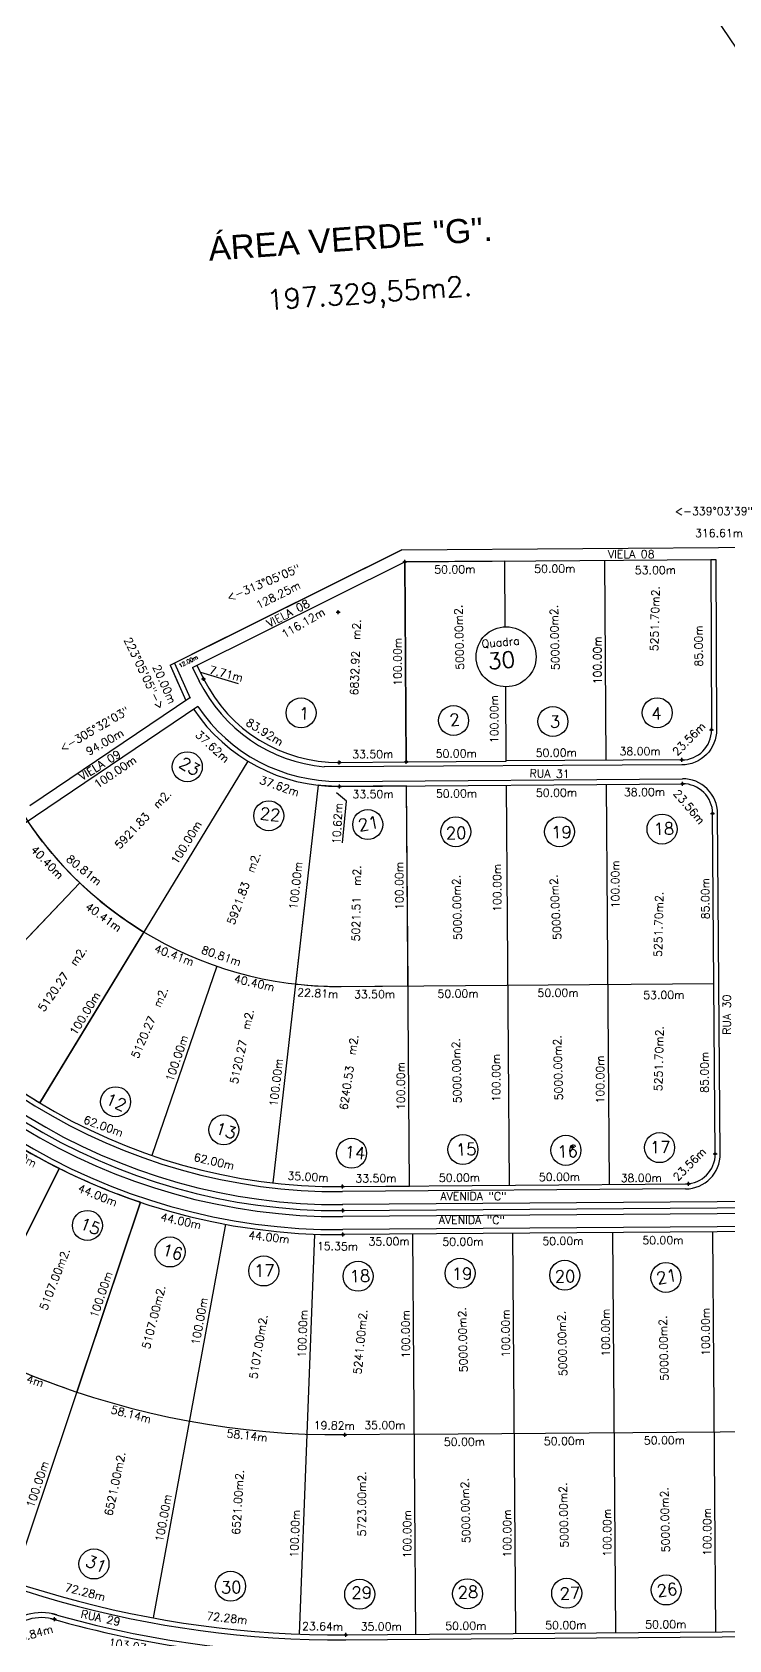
# Model space of a CAD drawing. Extents: x -23785941 to 8798891, y -8418521 to 21897894.
# Drawn here: x -24646 to -24298, y -2674 to -1871 of the extents above; entities that cross this region are included whole.
import ezdxf
from ezdxf.enums import TextEntityAlignment as Align

# ---------------------------------------------------------------- set-up
doc = ezdxf.new("R2010")
doc.units = 0
doc.header["$MEASUREMENT"] = 0
doc.header["$PDMODE"] = 34
doc.header["$PDSIZE"] = 1
doc.layers.get('0').update_dxf_attribs({"linetype": 'CONTINUOUS'})
for name, color, linetype in [('CALCADA', 3, 'CONTINUOUS'), ('REG60_100', 2, 'CONTINUOUS'), ('RUA', 1, 'CONTINUOUS'), ('VEGE', 102, 'CONTINUOUS'), ('VIEWPORT', 7, 'CONTINUOUS')]:
    doc.layers.add(name, color=color, linetype=linetype)
doc.styles.add('1_5MM', font='romans.shx', dxfattribs={"height": 6})
doc.styles.add('1MM', font='romans.shx', dxfattribs={"height": 4})
doc.styles.add('2_5MM', font='romans.shx', dxfattribs={"height": 10})
doc.styles.add('2MM', font='romans.shx', dxfattribs={"height": 8})
doc.styles.add('3MM', font='romans.shx', dxfattribs={"height": 12})

msp = doc.modelspace()

# ---------------------------------------------------------------- linework, layer by layer
for p, q in [((-24180.71, -2047.09), (-24315.36, -1847.12)), ((-24461.18, -2129.73), (-24145.04, -2127.33)), ((-24577.16, -2187.33), (-24461.18, -2129.73)), ((-24461.18, -2129.73), (-24566.42, -2181.99)), ((-24565.99, -2188.48), (-24459.75, -2135.71)), ((-24459.75, -2135.71), (-24306.75, -2134.55)), ((-24458.99, -2235.71), (-24459.75, -2135.71)), ((-24409.5, -2168.19), (-24409.75, -2135.34)), ((-24359, -2234.95), (-24359.75, -2134.96)), ((-24306.75, -2134.55), (-24304.25, -2134.54)), ((-24306.75, -2134.7), (-24306.75, -2134.55)), ((-24306.75, -2134.7), (-24306.34, -2219.69)), ((-24577.16, -2187.33), (-24569.33, -2204.98)), ((-24577.16, -2187.33), (-24572.9, -2196.92)), ((-24563.75, -2187.37), (-24560.35, -2194.25)), ((-24408.99, -2235.33), (-24409.28, -2198.18)), ((-24563.25, -2208.12), (-24731.2, -2321.24)), ((-24647.29, -2257.49), (-24567.22, -2203.56)), ((-24538.31, -2235.29), (-24642.2, -2406.19)), ((-24492.49, -2235.96), (-24458.99, -2235.71)), ((-24321.26, -2234.77), (-24408.99, -2235.2)), ((-24503, -2247.4), (-24525.81, -2446.09)), ((-24492.4, -2247.97), (-24320.9, -2246.67)), ((-24492.4, -2247.96), (-24458.9, -2247.71)), ((-24457.38, -2447.7), (-24458.9, -2247.71)), ((-24407.39, -2447.32), (-24408.9, -2247.33)), ((-24357.39, -2446.94), (-24358.9, -2246.95)), ((-24488.97, -2255.33), (-24493.84, -2251.17)), ((-24490.94, -2276.22), (-24488.97, -2255.33)), ((-24304.5, -2431.56), (-24305.79, -2261.54)), ((-24622.26, -2296.2), (-24691.31, -2368.54)), ((-24553.74, -2337.85), (-24586.17, -2432.45)), ((-24491.64, -2347.96), (-24305.15, -2346.55)), ((-24491.64, -2347.96), (-24458.14, -2347.71)), ((-24632.54, -2438.95), (-24722.2, -2617.73)), ((-24677.37, -2528.34), (-24632.54, -2438.95)), ((-24490.88, -2447.96), (-24317.88, -2446.65)), ((-24490.88, -2447.96), (-24457.38, -2447.7)), ((-24591.95, -2455.83), (-24655.52, -2645.46)), ((-24549.38, -2466.82), (-24585.59, -2663.52)), ((-24504.97, -2471.74), (-24512.63, -2671.59)), ((-24212.4, -2469.85), (-24490.7, -2471.96)), ((-24454.19, -2671.69), (-24455.7, -2471.69)), ((-24404.19, -2671.31), (-24405.7, -2471.31)), ((-24354.19, -2670.93), (-24355.71, -2470.94)), ((-24304.19, -2670.55), (-24305.71, -2470.56)), ((-24454.94, -2571.69), (-24198.45, -2569.75)), ((-24454.94, -2571.69), (-24489.76, -2571.95)), ((-24489.18, -2671.95), (-24254.19, -2670.17))]:
    msp.add_line(p, q)
at = {"color": 100}
for p, q in [((-24199.32, -2454.75), (-24490.82, -2456.96)), ((-24490.79, -2459.96), (-24196.3, -2457.73)), ((-24199.28, -2460.75), (-24490.77, -2462.96))]:
    msp.add_line(p, q, dxfattribs=at)
msp.add_lwpolyline([(-24409.5, -2168.19), (-24409.75, -2135.34), (-24459.75, -2135.71), (-24458.99, -2235.71), (-24408.99, -2235.33), (-24409.28, -2198.18)])
for points in [[(-24492.4, -2247.96, -0.030482), (-24503, -2247.4), (-24514.41, -2346.74, 0.030478), (-24491.65, -2347.96), (-24458.14, -2347.71), (-24458.9, -2247.71)], [(-24731.2, -2321.24, 0.054037), (-24691.31, -2368.54), (-24622.26, -2296.2, -0.054037), (-24648.26, -2265.38)], [(-24622.26, -2296.2), (-24691.31, -2368.54, 0.054037), (-24642.2, -2406.19), (-24590.26, -2320.74, -0.054037)], [(-24670.34, -2416.51), (-24727.32, -2498.69, 0.035369), (-24677.37, -2528.34), (-24632.54, -2438.95, -0.035369)], [(-24632.54, -2438.95), (-24677.37, -2528.34, 0.035369), (-24623.73, -2550.65), (-24591.95, -2455.83, -0.035369)]]:
    msp.add_lwpolyline(points, format="xyb", close=True)
at = {"color": 5}
msp.add_circle((-24409.09, -2183.18), 15, dxfattribs=at)
for centre in [(-24511.64, -2211.23), (-24435.36, -2215.04), (-24385.68, -2215.54), (-24333.5, -2211.19), (-24568.5, -2238.14), (-24527.79, -2262.66), (-24478.28, -2267.03), (-24434.23, -2270.66), (-24382.39, -2270.66), (-24331.12, -2269.29), (-24604.35, -2405.58), (-24550.25, -2419.62), (-24486.36, -2431.3), (-24430.68, -2429.44), (-24379.18, -2429.85), (-24332.33, -2428.51), (-24618.48, -2467.37), (-24577.16, -2480.65), (-24530.31, -2490.15), (-24483.13, -2492.78), (-24432.1, -2491.28), (-24379.74, -2492.24), (-24329.15, -2493.38), (-24615.18, -2636.57), (-24546.85, -2647.67), (-24329.04, -2649.56), (-24482.31, -2651.67), (-24428.34, -2651.46), (-24378.79, -2651.21)]:
    msp.add_circle(centre, 7.5)
for centre, radius, start, end in [((-24493.06, -2160.84), 75.12, 206.40055, 270.43452), ((-24493.06, -2160.84), 87.12, 213.96119, 270.43452), ((-24321.34, -2219.77), 15, 270.28179, 0.28179), ((-24493.06, -2160.84), 187.12, 206.41063, 270.43452), ((-24320.78, -2261.65), 14.99, 0.43452, 90.43452), ((-24493.06, -2160.84), 287.12, 206.41063, 270.43452), ((-24493.06, -2160.84), 311.12, 206.41063, 270.43452), ((-24493.06, -2160.84), 511.12, 206.41063, 270.43452), ((-24493.06, -2160.84), 311.12, 235.26258, 243.36508), ((-24375.9, -2428.22), 6.821210263296962e-13, 44.38052, 339.49536), ((-24319.49, -2431.67), 14.99, 270.43452, 0.43452), ((-24493.06, -2160.84), 411.12, 226.7548, 270.45951), ((-24573.88, -2479.02), 6.821210263296962e-13, 44.38052, 339.49536), ((-24641.28, -2687.73), 24.33, 73.88591, 137.20508), ((-24493.06, -2160.84), 523.12, 254.04077, 270.43452)]:
    msp.add_arc(centre, radius, start, end)
at = {"color": 100}
for radius in [302.12, 299.12, 296.12]:
    msp.add_arc((-24493.06, -2160.84), radius, 206.41063, 270.43452, dxfattribs=at)
for p in [(-24459.75, -2135.71), (-24493.06, -2160.84), (-24492.49, -2235.96), (-24458.99, -2235.71), (-24492.4, -2247.96), (-24375.9, -2428.22), (-24304.5, -2431.56), (-24317.88, -2446.65), (-24490.79, -2459.96), (-24490.7, -2471.96), (-24489.76, -2571.95), (-24489.18, -2671.95)]:
    msp.add_point(p)
at = {"layer": 'CALCADA'}
for p, q in [((-24574.88, -2186.31), (-24567.04, -2203.96)), ((-24565.99, -2188.47), (-24562.59, -2195.35)), ((-24492.42, -2245.47), (-24320.91, -2244.17)), ((-24302, -2431.54), (-24303.29, -2261.52)), ((-24319.36, -2449.16), (-24490.86, -2450.46)), ((-24212.42, -2467.35), (-24490.72, -2469.46)), ((-24489.17, -2674.45), (-24254.17, -2672.67))]:
    msp.add_line(p, q, dxfattribs=at)
msp.add_lwpolyline([(-24304.25, -2134.54), (-24303.84, -2219.68, -0.414214), (-24321.25, -2237.27), (-24500.06, -2238.15)], format="xyb", dxfattribs=at)
for centre, radius, start, end in [((-24493.06, -2160.84), 77.62, 206.24521, 264.82307), ((-24493.06, -2160.84), 84.62, 213.96119, 270.43452), ((-24320.78, -2261.65), 17.49, 0.43452, 90.43452), ((-24493.06, -2160.84), 289.62, 206.41063, 270.43452), ((-24493.06, -2160.84), 308.62, 206.41063, 270.43452), ((-24493.06, -2160.84), 513.62, 206.41063, 270.43452), ((-24319.49, -2431.67), 17.49, 270.43452, 0.43452), ((-24641.28, -2687.73), 26.83, 73.88591, 137.20508), ((-24493.06, -2160.84), 520.62, 254.02771, 270.43452)]:
    msp.add_arc(centre, radius, start, end, dxfattribs=at)
at = {"layer": 'REG60_100'}
for p, q in [((-24542.84, -2196.65), (-24561.72, -2191.07)), ((-24634.98, -2664.23), (-24634.53, -2664.36))]:
    msp.add_line(p, q, dxfattribs=at)
for p in [(-24560.35, -2194.25), (-24634.98, -2664.23)]:
    msp.add_point(p, dxfattribs=at)
at = {"layer": 'VIEWPORT'}
msp.add_line((-24497.02, -2238.14), (-24497.02, -2238.13), dxfattribs=at)
for p in [(-24306.34, -2219.69), (-24321.26, -2234.77), (-24320.9, -2246.67), (-24305.79, -2261.54), (-24490.88, -2447.96)]:
    msp.add_point(p, dxfattribs=at)

# ---------------------------------------------------------------- texts
at = {"style": '1MM'}
for s, rotation, p in [('100.00m', 90.43452, (-24463.37, -2185.74)), ('100.00m', 90.43452, (-24463.37, -2185.74)), ('100.00m', 90.43452, (-24463.37, -2185.74)), ('100.00m', 90.43452, (-24463.37, -2185.74)), ('100.00m', 90.43452, (-24463.37, -2185.74)), ('100.00m', 90.43452, (-24463.37, -2185.74)), ('100.00m', 90.43452, (-24463.37, -2185.74)), ('100.00m', 90.43452, (-24463.37, -2185.74)), ('100.00m', 90.43452, (-24463.37, -2185.74)), ('100.00m', 90.43452, (-24463.37, -2185.74)), ('100.00m', 90.43452, (-24463.37, -2185.74)), ('100.00m', 90.43452, (-24463.37, -2185.74)), ('100.00m', 90.43452, (-24463.37, -2185.74)), ('100.00m', 90.43452, (-24463.37, -2185.74)), ('100.00m', 90.28175, (-24363.51, -2184.97)), ('100.00m', 90.28175, (-24363.51, -2184.97)), ('100.00m', 90.43452, (-24363.37, -2184.98)), ('33.50m', 0.43369, (-24475.77, -2231.84)), ('33.50m', 0.43369, (-24475.77, -2231.84)), ('33.50m', 0.43369, (-24475.77, -2231.84)), ('33.50m', 0.43369, (-24475.77, -2231.84)), ('33.50m', 0.43369, (-24475.77, -2231.84)), ('33.50m', 0.43369, (-24475.77, -2231.84)), ('33.50m', 0.43369, (-24475.77, -2231.84)), ('33.50m', 0.43369, (-24475.77, -2231.84)), ('33.50m', 0.43369, (-24475.77, -2231.84)), ('33.50m', 0.43369, (-24475.77, -2231.84)), ('33.50m', 0.43369, (-24475.77, -2231.84)), ('33.50m', 0.43369, (-24475.77, -2231.84)), ('33.50m', 0.43369, (-24475.77, -2231.84)), ('33.50m', 0.43369, (-24475.77, -2231.84)), ('80.81m', 341.07786, (-24551.48, -2332.72)), ('100.00m', 90.43452, (-24461.76, -2397.73)), ('50.00m', 0.43452, (-24382.41, -2443.13))]:
    msp.add_text(s, height=4, rotation=rotation, dxfattribs=at).set_placement(p, align=Align.MIDDLE)
at = {"insert": (-24358.17, -2129.89), "char_height": 4, "width": 603.212, "attachment_point": 1, "style": '1MM'}
msp.add_mtext('VIELA 08', dxfattribs=at)
at = {"attachment_point": 1}
for s, insert, char_height, width, rotation, style in [('VIELA 08', (-24529.36, -2165.12), 4, 603.212, 27.51999, '1MM'), ('1', (-24512.52, -2208.5), 6, 1.625, 358.54579, '1_5MM'), ('4', (-24336.59, -2208.61), 6, 5.226, 1.97758, '1_5MM'), ('2', (-24437.75, -2211.91), 6, 11.198, 6.58516, '1_5MM'), ('3', (-24387.38, -2212.74), 6, 7.465, 2.85322, '1_5MM'), ('VIELA 09', (-24623.2, -2241.86), 4, 603.212, 31.89007, '1MM'), ('23', (-24570.31, -2232.77), 6, 3.251, 329.9996, '1_5MM'), ('22', (-24531.89, -2258.38), 6, 2.438, 354.14697, '1_5MM'), ('21', (-24483.55, -2264.59), 6, 7.631, 10.80167, '1_5MM'), ('20', (-24439.28, -2268.29), 6, 4.927, 1.05228, '1_5MM'), ('19', (-24386.58, -2267.98), 6, 3.942, 1.1608, '1_5MM'), ('18', (-24335.43, -2266.3), 6, 3.942, 1.67589, '1_5MM'), ('12', (-24607.64, -2400.95), 6, 3.251, 336.27968, '1_5MM'), ('13', (-24553.26, -2415.62), 6, 1.625, 342.45945, '1_5MM'), ('15', (-24434.35, -2426.63), 6, 7.465, 2.85322, '1_5MM'), ('17', (-24337.15, -2425.35), 6, 8.212, 0.07022, '1_5MM'), ('14', (-24489.48, -2427.53), 6, 11.198, 355.26506, '1_5MM'), ('16', (-24383.59, -2427.49), 6, 5.226, 1.97758, '1_5MM'), ('15', (-24620.8, -2463.25), 6, 7.465, 339.63664, '1_5MM'), ('16', (-24580.01, -2476.35), 6, 5.226, 344.11277, '1_5MM'), ('17', (-24535.13, -2486.99), 6, 8.212, 0.07022, '1_5MM'), ('18', (-24487.43, -2489.79), 6, 3.942, 1.67589, '1_5MM'), ('19', (-24436.3, -2488.6), 6, 3.942, 1.1608, '1_5MM'), ('20', (-24384.79, -2489.87), 6, 4.927, 1.05228, '1_5MM'), ('21', (-24334.42, -2490.95), 6, 7.631, 10.80167, '1_5MM'), ('31', (-24617.65, -2631.82), 6, 3.942, 337.18011, '1_5MM'), ('30', (-24551.81, -2645.34), 6, 3.942, 1.67589, '1_5MM'), ('29', (-24486.47, -2647.85), 6, 8.212, 0.07022, '1_5MM'), ('28', (-24433.4, -2647.79), 6, 5.226, 1.97758, '1_5MM'), ('27', (-24382.46, -2648.41), 6, 7.465, 2.85322, '1_5MM'), ('26', (-24334.06, -2647.08), 6, 11.198, 6.58516, '1_5MM')]:
    msp.add_mtext(s, dxfattribs=dict(at, insert=insert, char_height=char_height, width=width, rotation=rotation, style=style))
at = {"color": 1, "insert": (-24421.47, -2174.79), "char_height": 4, "attachment_point": 1, "rotation": 5.03393, "style": '1MM'}
msp.add_mtext('Quadra', dxfattribs=at)
at = {"color": 1, "insert": (-24418.6, -2181.57), "char_height": 8, "width": 20.682, "attachment_point": 1, "rotation": 5.03393, "style": '2MM'}
msp.add_mtext('30', dxfattribs=at)
at = {"layer": 'REG60_100', "style": '1MM'}
for s, height, rotation, p in [('50.00m', 4, 0.43452, (-24384.73, -2139.15)), ('50.00m', 4, 0.43452, (-24434.72, -2139.53)), ('53.00m', 4, 0.28175, (-24334.42, -2139.86)), ('116.12m', 4, 30.19925, (-24510.57, -2166.28)), ('85.00m', 4, 90.28175, (-24312.8, -2177.8)), ('100.00m', 4, 90.43452, (-24463.37, -2185.74)), ('100.00m', 4, 90.28175, (-24363.51, -2184.97)), ('12.00m', 2, 26.7076, (-24567.99, -2185.49)), ('7.71m', 4, 345.53187, (-24549.07, -2191.69)), ('100.00m', 4, 90.43452, (-24415.07, -2214.39)), ('83.92m', 4, 328.4223, (-24529.78, -2220.78)), ('23.56m', 4, 45.28175, (-24317.67, -2224.2)), ('37.62m', 4, 317.68247, (-24555.9, -2228.1)), ('33.50m', 4, 0.43369, (-24475.77, -2231.84)), ('50.00m', 4, 0.43452, (-24434.02, -2231.52)), ('50.00m', 4, 0.43452, (-24384.02, -2231.14)), ('38.00m', 4, 0.28175, (-24342.08, -2230.38)), ('100.00m', 4, 33.96119, (-24604.56, -2240.76)), ('37.62m', 4, 341.07786, (-24522.4, -2247.88)), ('50.00m', 4, 0.43452, (-24433.87, -2251.52)), ('50.00m', 4, 0.43452, (-24383.88, -2251.14)), ('38.00m', 4, 0.43452, (-24339.88, -2250.81)), ('10.62m', 4, 86.94202, (-24493.46, -2266.5)), ('33.50m', 4, 0.43369, (-24475.62, -2251.84)), ('23.56m', 4, 310.50476, (-24317.53, -2258.2)), ('100.00m', 4, 58.70563, (-24569, -2275.98)), ('40.40m', 4, 313.90282, (-24638.54, -2285.87)), ('80.81m', 4, 321.22255, (-24620.14, -2289.83)), ('100.00m', 4, 83.84632, (-24514.28, -2297.5)), ('100.00m', 4, 90.43452, (-24462.52, -2297.73)), ('100.00m', 4, 90.43452, (-24413.59, -2298.69)), ('100.00m', 4, 90.43452, (-24354.52, -2296.92)), ('85.00m', 4, 90.43452, (-24309.47, -2304.08)), ('40.41m', 4, 324.23962, (-24610.36, -2313.27)), ('40.41m', 4, 339.39344, (-24575, -2332.33)), ('40.40m', 4, 347.26397, (-24534.96, -2346.2)), ('100.00m', 4, 58.70563, (-24619.65, -2361.39)), ('22.81m', 4, 356.9423, (-24503.24, -2351.35)), ('33.50m', 4, 0.43369, (-24474.87, -2351.83)), ('50.00m', 4, 0.43452, (-24433.12, -2351.52)), ('50.00m', 4, 0.43452, (-24383.12, -2351.14)), ('53.00m', 4, 0.43452, (-24330.2, -2352.21)), ('100.00m', 4, 71.07786, (-24573.74, -2383.85)), ('100.00m', 4, 83.45008, (-24524.08, -2395.96)), ('100.00m', 4, 90.43452, (-24414.09, -2393.66)), ('100.00m', 4, 90.28175, (-24362.08, -2394.44)), ('85.00m', 4, 90.28175, (-24309.91, -2390.83)), ('100.00m', 4, 90.43452, (-24461.76, -2397.73)), ('62.00m', 4, 340.09139, (-24610.46, -2417.74)), ('44.00m', 4, 331.2246, (-24653.29, -2431.91)), ('62.00m', 4, 347.26397, (-24555.11, -2435.37)), ('23.56m', 4, 45.28175, (-24317.41, -2436.8)), ('35.00m', 4, 356.94202, (-24508.13, -2443.03)), ('33.50m', 4, 0.43397, (-24474.16, -2443.83)), ('50.00m', 4, 0.43452, (-24432.41, -2443.51)), ('38.00m', 4, 0.28175, (-24341.51, -2443.65)), ('44.00m', 4, 337.98418, (-24613.3, -2452.35)), ('44.00m', 4, 347.90647, (-24571.68, -2465.18)), ('44.00m', 4, 353.68786, (-24527.62, -2473.26)), ('35.00m', 4, 0.43452, (-24467.6, -2475.34)), ('50.00m', 4, 0.43452, (-24430.68, -2475.5)), ('50.00m', 4, 0.43452, (-24380.68, -2475.13)), ('50.00m', 4, 0.43452, (-24330.68, -2474.75)), ('15.35m', 4, 359.12008, (-24493.39, -2477.79)), ('100.00m', 4, 71.46758, (-24611.63, -2501.96)), ('100.00m', 4, 79.57008, (-24562.37, -2515.27)), ('100.00m', 4, 87.80591, (-24510.88, -2521.54)), ('100.00m', 4, 90.43452, (-24459.32, -2521.72)), ('100.00m', 4, 90.43452, (-24409.32, -2521.34)), ('100.00m', 4, 90.43452, (-24359.33, -2520.96)), ('100.00m', 4, 90.43452, (-24309.33, -2520.58)), ('58.14m', 4, 343.13265, (-24650.32, -2543.39)), ('58.14m', 4, 345.51869, (-24596.61, -2561.78)), ('58.14m', 4, 353.68813, (-24538.59, -2572.39)), ('19.82m', 4, 359.13258, (-24495, -2567.36)), ('35.00m', 4, 0.42813, (-24469.72, -2567.2)), ('50.00m', 4, 0.43452, (-24429.92, -2575.5)), ('50.00m', 4, 0.43452, (-24379.92, -2575.12)), ('50.00m', 4, 0.43452, (-24329.92, -2574.74)), ('100.00m', 4, 71.46758, (-24643.42, -2596.78)), ('100.00m', 4, 79.57008, (-24580.47, -2613.62)), ('100.00m', 4, 87.80591, (-24514.71, -2621.47)), ('100.00m', 4, 90.43452, (-24458.56, -2621.72)), ('100.00m', 4, 90.43452, (-24408.57, -2621.34)), ('100.00m', 4, 90.43452, (-24358.57, -2620.96)), ('100.00m', 4, 90.43452, (-24308.57, -2620.58)), ('72.28m', 4, 345.51869, (-24619.55, -2650.62)), ('72.28m', 4, 353.68813, (-24548.67, -2663.58)), ('23.64m', 4, 359.12008, (-24500.84, -2667.77)), ('35.00m', 4, 0.43452, (-24471.53, -2667.82)), ('50.00m', 4, 0.43452, (-24429.21, -2667.5)), ('50.00m', 4, 0.43452, (-24379.22, -2667.12)), ('50.00m', 4, 0.43452, (-24329.22, -2666.74)), ('26.84m', 4, 15.54563, (-24645.76, -2671.64)), ('103.07m', 4, 351.00521, (-24595.87, -2677.55))]:
    msp.add_text(s, height=height, rotation=rotation, dxfattribs=at).set_placement(p, align=Align.MIDDLE)
for s, rotation, p in [(' 5251.70m2.', 88.70145, (-24331.52, -2165.61)), ('5000.00m2.', 91.55646, (-24429.35, -2173.37)), ('5000.00m2.', 91.55646, (-24381.61, -2173.49)), ('6832.92  m2.', 87.94676, (-24481.23, -2183.58)), ('5921.83  m2.', 46.48696, (-24588.35, -2266.55)), ('5921.83  m2.', 69.49536, (-24537.28, -2300.08)), ('5021.51  m2.', 88.95261, (-24480.77, -2306.46)), ('5000.00m2.', 91.55646, (-24430.45, -2308.4)), ('5000.00m2.', 93.50249, (-24381.27, -2308.19)), (' 5251.70m2.', 88.70145, (-24329.65, -2318.37)), ('5120.27  m2.', 55.22813, (-24628.36, -2345.97)), ('5120.27  m2.', 66.54943, (-24584.43, -2367.32)), ('5120.27  m2.', 77.51391, (-24538.11, -2378.62)), (' 5251.70m2.', 88.70145, (-24329.53, -2385.45)), ('6240.53  m2.', 81.60098, (-24484.52, -2391.28)), ('5000.00m2.', 91.55646, (-24430.64, -2389.95)), ('5000.00m2.', 91.55646, (-24379.96, -2388.5)), ('5107.00m2.', 68.92428, (-24631.81, -2495.37)), ('5107.00m2.', 75.81887, (-24582.18, -2513.94)), ('5107.00m2.', 80.66235, (-24529.79, -2528.48)), ('5241.00m2.', 84.69056, (-24478.81, -2525.88)), ('5000.00m2.', 91.55646, (-24427.57, -2524.4)), ('5000.00m2.', 91.55646, (-24377.82, -2526.35)), ('5000.00m2.', 91.55646, (-24327.13, -2528.64)), ('6521.00m2.', 78.0249, (-24601.58, -2597.15)), ('6521.00m2.', 86.43688, (-24540.03, -2605.92)), ('5723.00m2.', 89.86359, (-24478, -2606.55)), ('5000.00m2.', 91.55646, (-24426.22, -2609.82)), ('5000.00m2.', 91.55646, (-24377.12, -2612.06)), ('5000.00m2.', 91.55646, (-24326.43, -2614.36))]:
    msp.add_text(s, height=4, rotation=rotation, dxfattribs=at).set_placement(p, align=Align.BOTTOM_CENTER)
at = {"layer": 'RUA', "style": '1MM'}
for s, rotation, p in [('<-339°03\'39"', 0.09333, (-24305.16, -2110.4)), ('316.61m', 0.09333, (-24302.6, -2121.36)), ('<-313%%d05\'05"', 22.80758, (-24530.41, -2146.25)), ('128.25m', 26.41056, (-24523.03, -2152.34)), ('223%%d05\'05"->', 295.705, (-24590, -2191.46)), ('20.00m', 293.76222, (-24579.93, -2196.89)), ('<-305%%d32\'03"', 30.19917, (-24614.98, -2219.4)), ('94.00m', 30.02942, (-24609.79, -2225.82))]:
    msp.add_text(s, height=4, rotation=rotation, dxfattribs=at).set_placement(p, align=Align.MIDDLE)
at = {"layer": 'RUA', "char_height": 4, "attachment_point": 1, "style": '1_5MM'}
for s, insert, width, rotation in [('RUA 31', (-24397.32, -2239.42), 808.839, 358.97799), ('RUA 30', (-24300.73, -2372.09), 808.839, 90), ('\\Fromant.shx;AVENIDA "C"', (-24441.91, -2450.69), 1478.691, 359.87015), ('\\Fromant.shx;AVENIDA "C"', (-24442.74, -2462.6), 1478.691, 359.87015), ('RUA 29', (-24621.25, -2659.43), 808.839, 347.93602)]:
    msp.add_mtext(s, dxfattribs=dict(at, insert=insert, width=width, rotation=rotation))
at = {"layer": 'VEGE', "style": '2_5MM'}
msp.add_text('197.329,55m2.', height=10, rotation=4.09122, dxfattribs=at).set_placement((-24476.96, -2009.27), align=Align.BOTTOM_CENTER)
at = {"layer": 'VEGE', "insert": (-24558.42, -1973.35), "char_height": 12, "width": 262.446, "attachment_point": 1, "rotation": 4.06972, "style": '3MM'}
msp.add_mtext('\\fArial|b0|i0|c0|p34;ÁREA VERDE "G".', dxfattribs=at)

doc.saveas('drawing.dxf')
